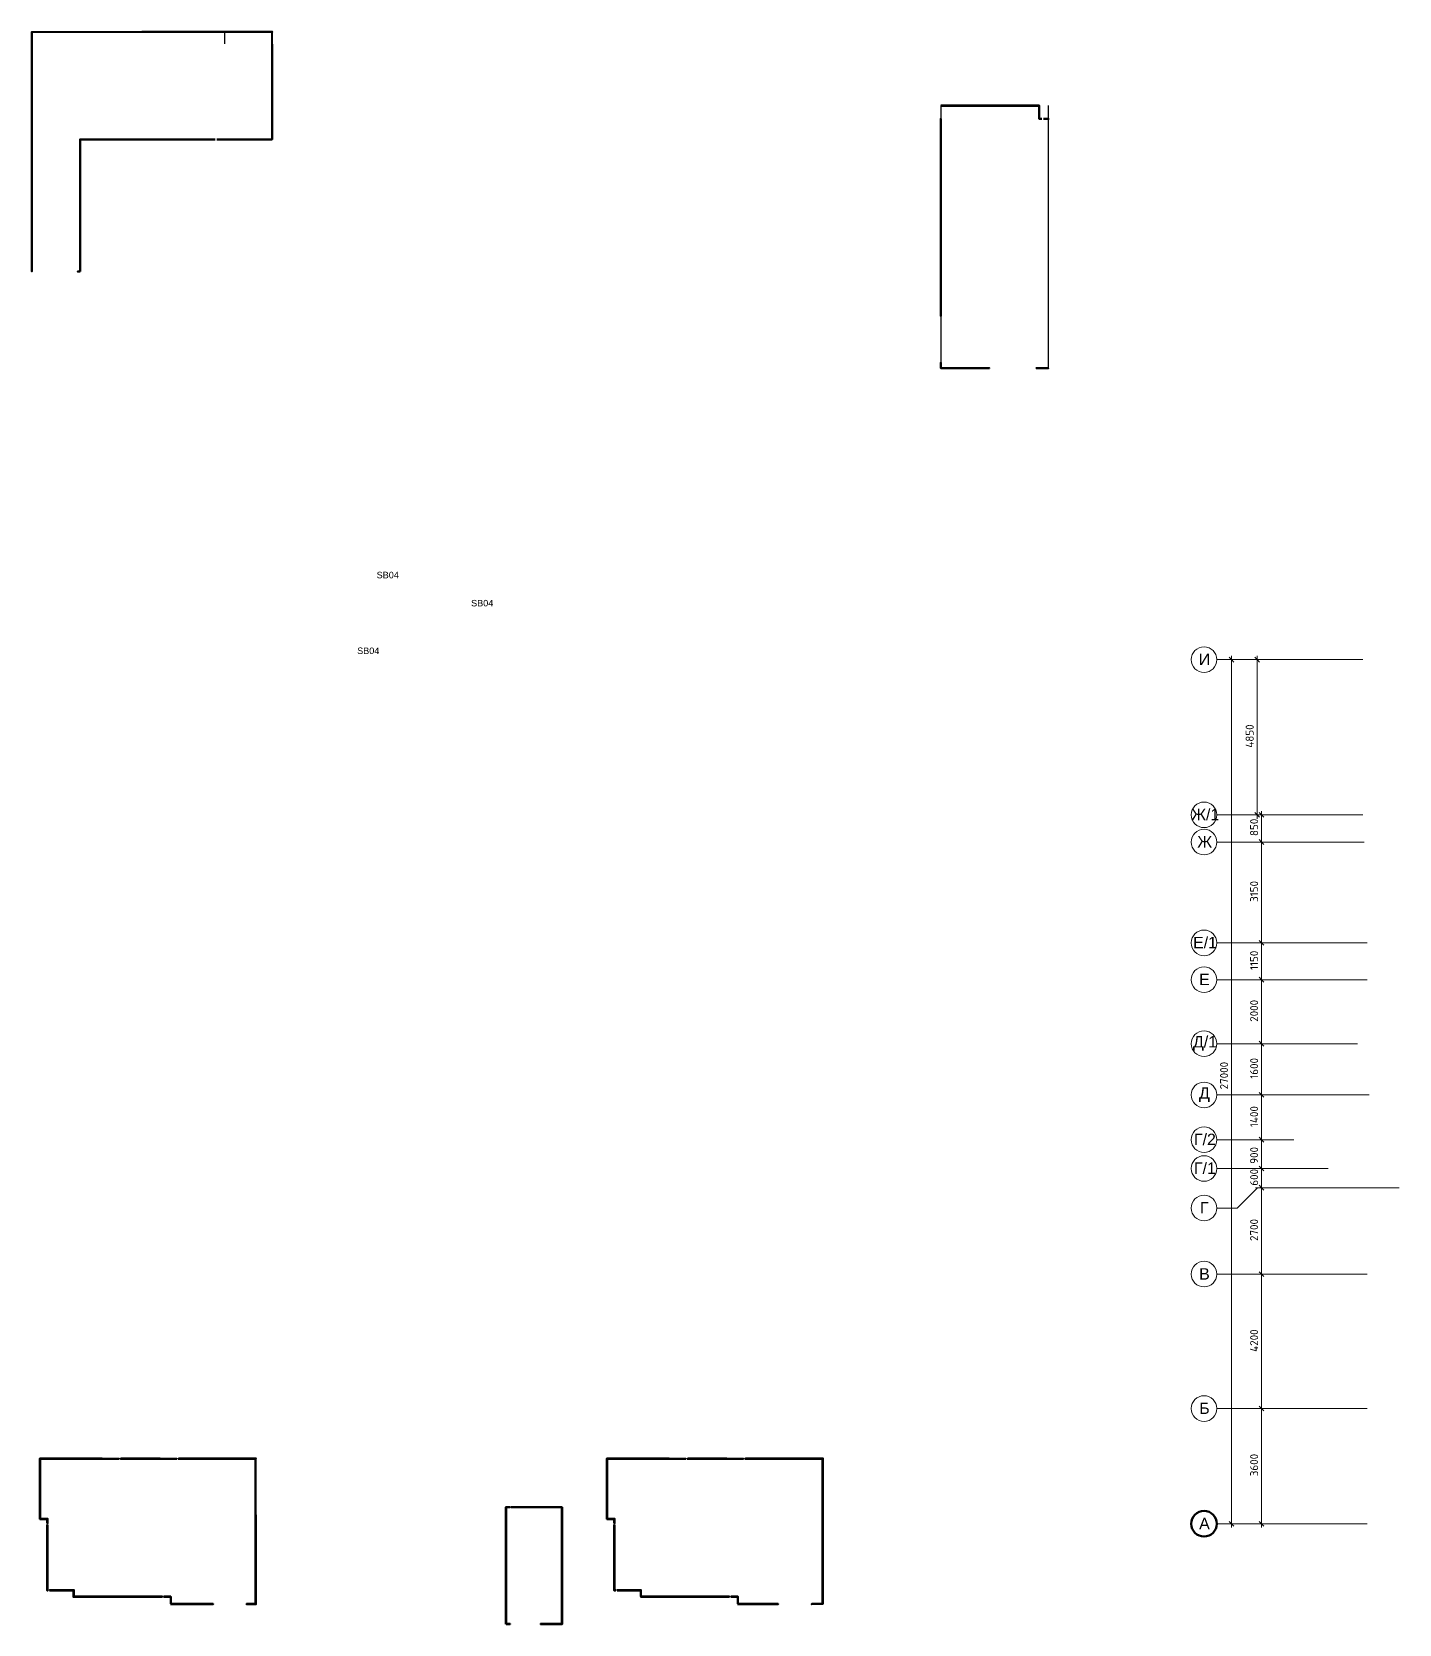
# Model space of a CAD drawing. Header units: millimetres. Extents: x -3817 to 677485, y -22715 to 103890.
# Drawn here: x 420329 to 463056, y 44033 to 93786 of the extents above; entities that cross this region are included whole.
import ezdxf

# ---------------------------------------------------------------- set-up
doc = ezdxf.new("R2010")
doc.units = ezdxf.units.MM
doc.layers.add('PDF _Геометрия', color=7, linetype='Continuous', true_color=0x1d1d1d)
doc.layers.add('PDF _Сплошная заливка', color=7, linetype='Continuous', true_color=0xffffff)
doc.layers.add('PDF _Текст', color=7, linetype='Continuous')
doc.styles.add('PDF ArialMT', font='arial.ttf')
doc.styles.add('PDF GOST-Common', font='arial.ttf')
doc.styles.add('PDF ISOCPEUR', font='isocpeur.ttf')

msp = doc.modelspace()

# ---------------------------------------------------------------- hatches: boundary and pattern name
at = {"layer": 'PDF _Сплошная заливка', "true_color": 0x00ff40, "transparency": 33554559}
h = msp.add_hatch(color=100, dxfattribs=at)
h.paths.add_polyline_path([(427319, 49203), (427330, 49203), (427330, 49214), (424930, 49214), (424930, 49203), (426362, 49203)], flags=0)
h.paths.add_polyline_path([(424330, 49203), (424330, 49214), (423125, 49214), (423125, 49203), (424099, 49203)], flags=0)
h.paths.add_polyline_path([(422525, 49203), (422525, 49214), (420580, 49214), (420580, 49203), (422483, 49203)], flags=0)
h = msp.add_hatch(color=100, dxfattribs=at)
h.paths.add_polyline_path([(423125, 49203), (423125, 49214), (423103, 49214), (423097, 49203), (423115, 49203)], flags=0)
h.paths.add_polyline_path([(423050, 49203), (423057, 49214), (422525, 49214), (422525, 49203), (422790, 49203)], flags=0)
h = msp.add_hatch(color=100, dxfattribs=at)
h.paths.add_polyline_path([(424595, 49203), (424855, 49203), (424862, 49214), (424330, 49214), (424330, 49203), (424422, 49203)], flags=0)
h.paths.add_polyline_path([(424920, 49203), (424930, 49203), (424930, 49214), (424908, 49214), (424902, 49203)], flags=0)
for points in [[(427319, 44665), (427330, 44665), (427330, 49214), (427319, 49214), (427319, 47453)], [(438300, 47314), (438311, 47314), (438311, 49203), (438300, 49203), (438300, 47453)], [(445039, 44665), (445050, 44665), (445050, 49203), (445039, 49203), (445039, 47453)], [(420810, 47314), (420821, 47314), (420821, 47325), (420591, 47325), (420591, 47314), (420790, 47314)], [(421630, 44884), (421641, 44884), (421641, 45084), (421630, 45084), (421630, 45064)]]:
    msp.add_hatch(color=100, dxfattribs=at).paths.add_polyline_path(points)
h = msp.add_hatch(color=100, dxfattribs=at)
h.paths.add_polyline_path([(445039, 49203), (445050, 49203), (445050, 49214), (442640, 49214), (442640, 49203), (444463, 49203)], flags=0)
h.paths.add_polyline_path([(441715, 49203), (442040, 49203), (442040, 49214), (440840, 49214), (440840, 49203), (441554, 49203)], flags=0)
h.paths.add_polyline_path([(440240, 49203), (440240, 49214), (438300, 49214), (438300, 49203), (440099, 49203)], flags=0)
h = msp.add_hatch(color=100, dxfattribs=at)
h.paths.add_polyline_path([(440830, 49203), (440840, 49203), (440840, 49214), (440818, 49214), (440812, 49203)], flags=0)
h.paths.add_polyline_path([(440261, 49203), (440765, 49203), (440772, 49214), (440240, 49214), (440240, 49203)], flags=0)
h = msp.add_hatch(color=100, dxfattribs=at)
h.paths.add_polyline_path([(442565, 49203), (442572, 49214), (442040, 49214), (442040, 49203), (442305, 49203)], flags=0)
h.paths.add_polyline_path([(442630, 49203), (442640, 49203), (442640, 49214), (442618, 49214), (442612, 49203)], flags=0)
h = msp.add_hatch(color=100, dxfattribs=at)
h.paths.add_polyline_path([(420820, 45084), (420821, 45084), (420821, 47135), (420810, 47142), (420810, 45084)], flags=0)
h.paths.add_polyline_path([(420821, 47182), (420821, 47314), (420810, 47314), (420810, 47188)], flags=0)
at = {"layer": 'PDF _Сплошная заливка', "true_color": 0xa9f3f5, "transparency": 33554559}
h = msp.add_hatch(color=131, dxfattribs=at)
h.paths.add_polyline_path([(436895, 47684), (436904, 47684), (436904, 47693), (435314, 47693), (435314, 47684), (435430, 47684)], flags=0)
h.paths.add_polyline_path([(435274, 47684), (435274, 47693), (435144, 47693), (435144, 47684), (435153, 47684)], flags=0)
at = {"layer": 'PDF _Сплошная заливка', "true_color": 0x00ff40, "transparency": 33554559}
h = msp.add_hatch(color=100, dxfattribs=at)
h.paths.add_polyline_path([(438530, 45084), (438541, 45084), (438541, 47135), (438530, 47142), (438530, 45366)], flags=0)
h.paths.add_polyline_path([(438541, 47182), (438541, 47314), (438530, 47314), (438530, 47188)], flags=0)
h = msp.add_hatch(color=100, dxfattribs=at)
h.paths.add_polyline_path([(421610, 45084), (421641, 45084), (421641, 45095), (420883, 45095), (420877, 45084), (421530, 45084)], flags=0)
h.paths.add_polyline_path([(420831, 45084), (420837, 45095), (420821, 45095), (420821, 45084)], flags=0)
h = msp.add_hatch(color=100, dxfattribs=at)
h.paths.add_polyline_path([(424447, 44884), (424671, 44884), (424671, 44895), (424454, 44895), (424448, 44885)], flags=0)
h.paths.add_polyline_path([(424401, 44884), (424407, 44895), (421630, 44895), (421630, 44884), (424390, 44884)], flags=0)
h = msp.add_hatch(color=100, dxfattribs=at)
h.paths.add_polyline_path([(439291, 45084), (439361, 45084), (439361, 45095), (438623, 45094), (438617, 45084), (439250, 45084)], flags=0)
h.paths.add_polyline_path([(438541, 45084), (438571, 45084), (438577, 45095), (438541, 45095)], flags=0)
h = msp.add_hatch(color=100, dxfattribs=at)
h.paths.add_polyline_path([(442380, 44884), (442391, 44884), (442391, 44895), (442174, 44895), (442167, 44884), (442360, 44884)], flags=0)
h.paths.add_polyline_path([(441877, 44884), (442122, 44885), (442127, 44895), (439361, 44895), (439361, 44884)], flags=0)
h = msp.add_hatch(color=100, dxfattribs=at)
h.paths.add_polyline_path([(427040, 44654), (427330, 44654), (427330, 44665), (427040, 44665)], flags=0)
h.paths.add_polyline_path([(425990, 44654), (425990, 44665), (424671, 44665), (424671, 44654), (425069, 44654)], flags=0)
h = msp.add_hatch(color=100, dxfattribs=at)
h.paths.add_polyline_path([(445050, 44654), (445050, 44665), (444700, 44665), (444700, 44654)], flags=0)
h.paths.add_polyline_path([(443650, 44654), (443650, 44665), (442391, 44665), (442391, 44654), (443170, 44654)], flags=0)
at = {"layer": 'PDF _Сплошная заливка', "true_color": 0xa9f3f5, "transparency": 33554559}
h = msp.add_hatch(color=131, dxfattribs=at)
h.paths.add_polyline_path([(436722, 44033), (436904, 44033), (436904, 44042), (436224, 44042), (436224, 44033)], flags=0)
h.paths.add_polyline_path([(435274, 44033), (435274, 44042), (435153, 44042), (435153, 44033)], flags=0)

# ---------------------------------------------------------------- linework, layer by layer
at = {"layer": 'PDF _Геометрия', "color": 5, "lineweight": 40}
for points in [[(420329, 93786), (422134, 93786), (423767, 93786)], [(420330, 86297), (420330, 93785), (420330, 86296), (420329, 86296), (420329, 93785), (422134, 93785), (423876, 93785)], [(422134, 93785), (422134, 93786)], [(427838, 90427), (427838, 93785)], [(448729, 91486), (451809, 91486), (451809, 91485), (448729, 91485)], [(424597, 90426), (422397, 90426), (421839, 90426), (421839, 90427), (422397, 90427), (424597, 90427)], [(422397, 90426), (422397, 90427)], [(448730, 88299), (448730, 86086), (448730, 84906), (448729, 84906), (448729, 86086), (448729, 88299)], [(448730, 86086), (448729, 86086)], [(448730, 83276), (448730, 83277), (450259, 83277)], [(451709, 83277), (452078, 83277)], [(452088, 83277), (452088, 83277), (452088, 83276)]]:
    msp.add_lwpolyline(points, dxfattribs=at)
at = {"layer": 'PDF _Геометрия', "color": 5, "lineweight": 53}
for points in [[(426352, 93785), (426352, 93786), (423767, 93786), (423767, 93785)], [(448730, 88299), (448730, 91068), (448729, 91068), (448729, 88299)], [(451709, 83276), (452088, 83276), (452088, 83277), (451709, 83277)]]:
    msp.add_lwpolyline(points, close=True, dxfattribs=at)
at = {"layer": 'PDF _Геометрия', "color": 5, "lineweight": 40}
for points in [[(426358, 93785), (426358, 93786), (427009, 93786), (427009, 93785)], [(448730, 83277), (448729, 83277), (448729, 83456), (448730, 83456)]]:
    msp.add_lwpolyline(points, close=True, dxfattribs=at)
at = {"layer": 'PDF _Геометрия', "color": 5, "lineweight": 30}
for points in [[(426358, 93406), (426358, 93786)], [(448729, 91485), (448729, 83276)], [(452089, 91485), (452089, 83266)]]:
    msp.add_lwpolyline(points, dxfattribs=at)
at = {"layer": 'PDF _Геометрия', "color": 5, "lineweight": 53}
for points in [[(427009, 93786), (427839, 93786), (427839, 93785), (427009, 93785)], [(427839, 93400), (427838, 93400), (427838, 90427), (426110, 90427)], [(451894, 91068), (451809, 91068), (451809, 91479), (451809, 91480), (448729, 91480)], [(448729, 91479), (451808, 91479), (451808, 91068), (451808, 91067), (451894, 91067)], [(451940, 91067), (452099, 91067), (452099, 91068), (451940, 91068)], [(421839, 90426), (421838, 90426), (421838, 86296)], [(426059, 90427), (424597, 90427), (424597, 90426)], [(421839, 86297), (421759, 86297), (421759, 86296), (421839, 86296)], [(450259, 83276), (450259, 83277), (448730, 83277), (448730, 83276)]]:
    msp.add_lwpolyline(points, dxfattribs=at)
at = {"layer": 'PDF _Геометрия', "color": 5, "lineweight": 9}
for points in [[(427839, 90427), (427839, 90439), (427839, 90617), (427839, 90618), (427839, 93400)], [(448729, 91480), (448729, 91479)], [(421839, 90426), (421839, 86296), (421839, 86297)], [(427547, 90426), (427839, 90426)], [(421838, 86296), (421839, 86296)], [(448730, 83276), (448742, 83276), (450259, 83276)]]:
    msp.add_lwpolyline(points, dxfattribs=at)
at = {"layer": 'PDF _Геометрия', "color": 253, "lineweight": 9, "true_color": 0xaaaaaa}
for points in [[(457358, 74170), (459858, 74170), (461919, 74170)], [(457358, 69320), (459858, 69320), (461919, 69320)], [(457358, 68470), (459858, 68470), (461964, 68470)], [(457358, 65320), (459858, 65320), (462054, 65320)], [(457358, 64170), (459858, 64170), (462054, 64170)], [(457358, 62170), (459858, 62170), (461754, 62170)], [(457358, 60570), (459858, 60570), (462121, 60570)], [(457358, 59170), (458537, 59170), (458588, 59170), (459767, 59170)], [(457358, 58270), (459858, 58270), (460833, 58270)], [(457358, 57035), (457993, 57035), (458628, 57670), (461128, 57670), (463056, 57670)], [(457358, 54970), (459858, 54970), (462054, 54970)], [(457358, 50770), (459858, 50770), (462054, 50770)], [(457358, 47170), (459858, 47170), (462054, 47170)]]:
    msp.add_lwpolyline(points, dxfattribs=at)
at = {"layer": 'PDF _Геометрия', "color": 7, "lineweight": 9}
for points in [[(457624, 74170), (457817, 74170), (457937, 74170)], [(457817, 74290), (457817, 47050)], [(458424, 74170), (458617, 74170), (458737, 74170)], [(458617, 74290), (458617, 69200)], [(458424, 69320), (458617, 69320), (458737, 69320)], [(458563, 69320), (458757, 69320), (458877, 69320)], [(458757, 69440), (458757, 68470), (458757, 65320), (458757, 64170), (458757, 62170), (458757, 60570), (458757, 59170), (458757, 58270), (458757, 57670), (458757, 54970), (458757, 50770), (458757, 47050)], [(458563, 68470), (458757, 68470), (458877, 68470)], [(458563, 65320), (458757, 65320), (458877, 65320)], [(458563, 64170), (458757, 64170), (458877, 64170)], [(458563, 62170), (458757, 62170), (458877, 62170)], [(458563, 60570), (458757, 60570), (458877, 60570)], [(458563, 59170), (458757, 59170), (458877, 59170)], [(458563, 58270), (458757, 58270), (458877, 58270)], [(458563, 57670), (458757, 57670), (458877, 57670)], [(458563, 54970), (458757, 54970), (458877, 54970)], [(458563, 50770), (458757, 50770), (458877, 50770)], [(457624, 47170), (457817, 47170), (457937, 47170)], [(458563, 47170), (458757, 47170), (458877, 47170)]]:
    msp.add_lwpolyline(points, dxfattribs=at)
at = {"layer": 'PDF _Геометрия', "color": 7, "lineweight": 20}
for points in [[(457892, 74095), (457817, 74170), (457742, 74245)], [(458692, 74095), (458617, 74170), (458542, 74245)], [(458692, 69245), (458617, 69320), (458542, 69395)], [(458832, 69245), (458757, 69320), (458682, 69395)], [(458832, 68395), (458757, 68470), (458682, 68545)], [(458832, 65245), (458757, 65320), (458682, 65395)], [(458832, 64095), (458757, 64170), (458682, 64245)], [(458832, 62095), (458757, 62170), (458682, 62245)], [(458832, 60495), (458757, 60570), (458682, 60645)], [(458832, 59095), (458757, 59170), (458682, 59245)], [(458832, 58195), (458757, 58270), (458682, 58345)], [(458832, 57595), (458757, 57670), (458682, 57745)], [(458832, 54895), (458757, 54970), (458682, 55045)], [(458832, 50695), (458757, 50770), (458682, 50845)], [(457892, 47095), (457817, 47170), (457742, 47245)], [(458832, 47095), (458757, 47170), (458682, 47245)]]:
    msp.add_lwpolyline(points, dxfattribs=at)
at = {"layer": 'PDF _Геометрия', "color": 100, "lineweight": 80, "true_color": 0x00ff40}
for points in [[(420810, 47188), (420810, 47314), (420591, 47314), (420580, 47314), (420580, 49203), (420580, 49214), (422525, 49214), (422525, 49203), (422525, 49214)], [(420591, 47952), (420591, 49203), (420591, 47314)], [(424037, 49203), (424855, 49203), (424330, 49203), (423125, 49203), (423097, 49203), (424021, 49203)], [(423125, 49214), (423125, 49203), (423125, 49214), (424330, 49214), (424330, 49203), (424330, 49214)], [(427330, 49203), (424930, 49203), (424902, 49203), (425762, 49203)], [(424930, 49214), (424930, 49203), (424930, 49214), (427330, 49214), (427319, 49214), (427319, 44665), (427319, 47017)], [(425778, 49203), (427319, 49203)], [(427319, 49203), (427319, 47033)], [(438530, 47188), (438530, 47314), (438311, 47314), (438300, 47314), (438300, 49203), (438300, 49214), (440240, 49214), (440240, 49203), (440240, 49214)], [(438311, 47952), (438311, 49203), (438311, 47314)], [(441759, 49203), (442565, 49203), (442040, 49203), (440840, 49203), (440812, 49203), (441743, 49203)], [(440840, 49214), (440840, 49203), (440840, 49214), (442040, 49214), (442040, 49203), (442040, 49214)], [(445039, 49203), (442640, 49203), (442612, 49203), (443483, 49203)], [(442640, 49214), (442640, 49203), (442640, 49214), (445050, 49214), (445050, 49203), (445050, 44665)], [(443499, 49203), (444463, 49203)], [(445039, 47017), (445039, 44665), (445039, 49203), (445039, 47033)], [(420821, 47310), (420821, 47182), (420821, 47314), (420821, 47325), (420591, 47325), (420591, 47936)], [(438541, 47314), (438541, 47182), (438541, 47314), (438541, 47325), (438311, 47325), (438311, 47936)], [(420805, 47325), (420591, 47325)], [(427330, 47453), (427330, 44665)], [(438531, 47325), (438311, 47325)], [(420821, 45095), (420837, 45095), (420821, 45095), (420821, 47135), (420821, 45084), (420810, 45084), (420810, 47142)], [(438541, 45095), (438577, 45095), (438541, 45095), (438541, 47135), (438541, 45084), (438530, 45084), (438530, 47142)], [(420831, 45084), (420821, 45084)], [(421625, 45095), (420884, 45095), (421641, 45095), (421641, 45084), (421641, 44884), (421630, 44884), (421630, 45084), (420877, 45084)], [(424401, 44884), (421630, 44884), (421630, 44895), (424407, 44895), (421641, 44895)], [(421641, 44895), (421641, 45081)], [(424660, 44884), (424447, 44884)], [(424655, 44895), (424454, 44895), (424671, 44895), (424671, 44884), (424671, 44665)], [(438571, 45084), (438541, 45084)], [(439350, 45084), (438617, 45084)], [(439345, 45095), (438624, 45095), (439361, 45095), (439361, 45084), (439361, 44895), (442127, 44895), (439361, 44895)], [(439350, 44884), (439361, 44884), (442121, 44884)], [(442380, 44884), (442167, 44884)], [(442375, 44895), (442174, 44895), (442391, 44895), (442391, 44884), (442391, 44665)], [(424660, 44654), (424671, 44654), (425990, 44654), (425990, 44665), (425990, 44654)], [(424671, 44665), (425990, 44665), (424671, 44665)], [(427040, 44665), (427040, 44654)], [(442380, 44654), (442391, 44654), (443650, 44654), (443650, 44665), (443650, 44654)], [(442391, 44665), (443650, 44665), (442391, 44665)], [(444700, 44665), (444700, 44654), (444700, 44665), (445050, 44665), (445050, 44654)]]:
    msp.add_lwpolyline(points, dxfattribs=at)
for points in [[(420591, 49203), (423050, 49203), (422525, 49203)], [(438311, 49203), (440765, 49203), (440240, 49203)], [(427330, 44665), (427330, 44654), (427040, 44654), (427040, 44665)]]:
    msp.add_lwpolyline(points, close=True, dxfattribs=at)
at = {"layer": 'PDF _Геометрия', "color": 131, "lineweight": 60, "true_color": 0xa9f3f5}
for points in [[(435274, 47693), (435144, 47693), (435274, 47693)], [(435144, 47693), (435144, 47684), (435144, 44033)], [(435274, 47684), (435153, 47684)], [(435153, 47684), (435153, 44042), (435153, 47684)], [(436895, 47684), (435314, 47684), (435430, 47684)], [(436224, 44033), (436224, 44042), (436224, 44033), (436904, 44033), (436904, 44042), (436904, 47684), (436904, 47693)], [(436895, 44042), (436895, 47684), (436895, 44042)], [(435274, 44033), (435274, 44042), (435274, 44033), (435153, 44033)], [(435153, 44042), (435274, 44042), (435153, 44042)], [(436722, 44042), (436224, 44042), (436895, 44042)]]:
    msp.add_lwpolyline(points, dxfattribs=at)
msp.add_lwpolyline([(436904, 47693), (435314, 47693)], close=True, dxfattribs=at)
at = {"layer": 'PDF _Геометрия', "color": 253, "lineweight": 9, "true_color": 0xaaaaaa}
for centre in [(456958, 74170), (456958, 69320), (456958, 68470), (456958, 65320), (456958, 64170), (456958, 62170), (456958, 60570), (456958, 59170), (456958, 58270), (456958, 57035), (456958, 54970), (456958, 50770)]:
    msp.add_circle(centre, 400, dxfattribs=at)
at = {"layer": 'PDF _Геометрия', "color": 253, "lineweight": 20, "true_color": 0xaaaaaa}
for centre in [(456958, 74170), (456958, 69320), (456958, 68470), (456958, 65320), (456958, 64170), (456958, 62170), (456958, 60570), (456958, 59170), (456958, 58270), (456958, 57035), (456958, 54970), (456958, 50770), (456958, 47170)]:
    msp.add_circle(centre, 400, dxfattribs=at)
at = {"layer": 'PDF _Геометрия', "color": 8, "lineweight": 60, "true_color": 0x808080}
msp.add_circle((456958, 47170), 400, dxfattribs=at)
at = {"layer": 'PDF _Сплошная заливка', "color": 5, "lineweight": 35, "transparency": 33554559}
for points in [[(422134, 93785), (422134, 93786), (420906, 93785)], [(426352, 93785), (426352, 93786), (424785, 93785)], [(427009, 93785), (427009, 93786), (426358, 93785)], [(427838, 90618), (427839, 90618), (427838, 91309)], [(451809, 91485), (451809, 91486), (450644, 91485)], [(427838, 90439), (427839, 90439), (427838, 90618)], [(424597, 90426), (424597, 90427), (422397, 90426)], [(427838, 90427), (427839, 90427), (427838, 90427)], [(448729, 88299), (448730, 88299), (448729, 89222)], [(421838, 86296), (421839, 86296), (421838, 87135)], [(420329, 86296), (420330, 86296), (420329, 86711)], [(448729, 84906), (448730, 84906), (448729, 85048)]]:
    msp.add_solid(points, dxfattribs=at)

# ---------------------------------------------------------------- texts
at = {"layer": 'PDF _Текст', "color": 1, "char_height": 203.2, "attachment_point": 4, "style": 'PDF GOST-Common'}
for insert in [(431103, 76812), (434055, 75933), (430494, 74445)]:
    msp.add_mtext('SB04', dxfattribs=dict(at, insert=insert))
at = {"layer": 'PDF _Текст', "color": 9, "true_color": 0xbebebe, "attachment_point": 4, "style": 'PDF ArialMT'}
for s, insert, char_height in [('И', (456793, 74178), 356), ('Ж/1', (456561, 69328), 355.6), ('Ж', (456749, 68478), 356), ('Е/1', (456618, 65328), 355.6), ('Е', (456806, 64178), 356), ('Д/1', (456615, 62178), 355.6), ('Д', (456802, 60578), 356), ('Г/2', (456644, 59178), 355.6), ('Г/1', (456644, 58278), 355.6), ('Г', (456832, 57043), 356), ('В', (456806, 54978), 356), ('Б', (456808, 50778), 356), ('А', (456806, 47178), 356)]:
    msp.add_mtext(s, dxfattribs=dict(at, insert=insert, char_height=char_height))
at = {"layer": 'PDF _Текст', "char_height": 250.1, "attachment_point": 4, "rotation": 90, "style": 'PDF ISOCPEUR'}
for s, insert in [('4850', (458385, 71417)), ('850', (458524, 68658)), ('3150', (458524, 66600)), ('1150', (458524, 64472)), ('2000', (458524, 62854)), ('1600', (458524, 61075)), ('27000', (457585, 60742)), ('1400', (458524, 59564)), ('600 900', (458524, 57733)), ('2700', (458524, 56004)), ('4200', (458524, 52542)), ('3600', (458524, 48654))]:
    msp.add_mtext(s, dxfattribs=dict(at, insert=insert))

doc.saveas('drawing.dxf')
